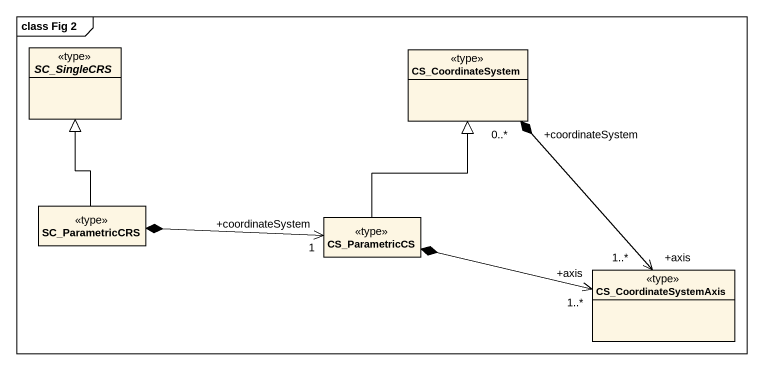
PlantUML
@startuml
mainframe class Fig 2
hide circle
hide empty members
abstract class SC_SingleCRS <<type>>
class CS_CoordinateSystem <<type>>
class SC_ParametricCRS <<type>>
class CS_ParametricCS <<type>>
class CS_CoordinateSystemAxis <<type>>
SC_ParametricCRS -up-|> SC_SingleCRS
SC_ParametricCRS *-right-> "+coordinateSystem\n1" CS_ParametricCS
CS_ParametricCS -up-|> CS_CoordinateSystem
CS_ParametricCS *-right-> "+axis\n1..*" CS_CoordinateSystemAxis
CS_CoordinateSystemAxis "+axis\n1..*" <-up-* "+coordinateSystem\n0..*" CS_CoordinateSystem
@enduml
